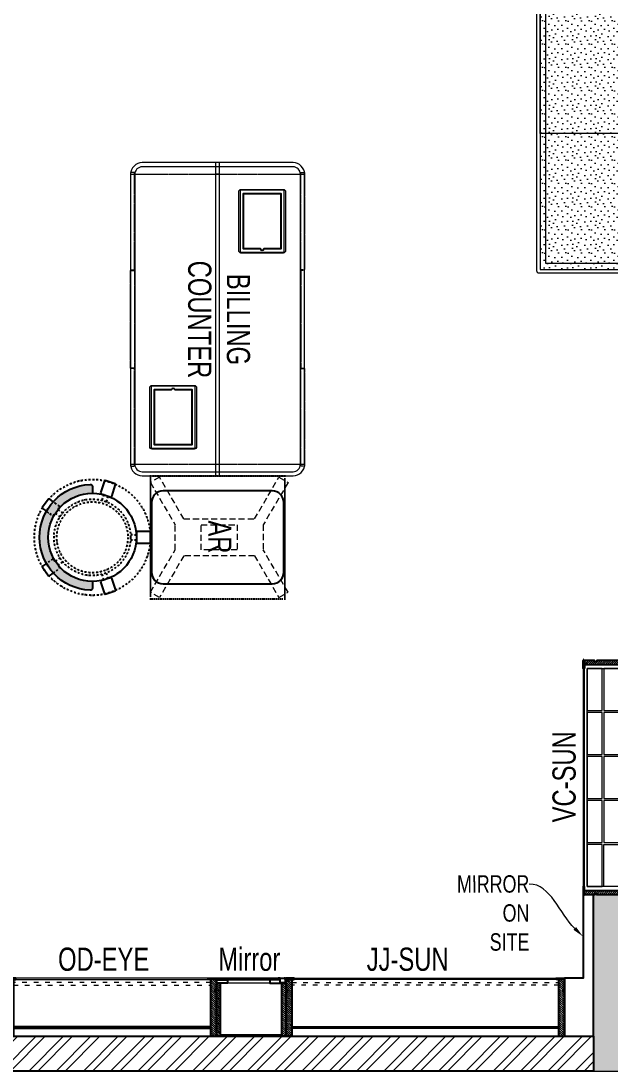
# Model space of a CAD drawing. Header units: feet. Extents: x 2256883 to 2267705, y -6058294 to -6051474.
# Drawn here: x 2261836 to 2264375, y -6058294 to -6053769 of the extents above; entities that cross this region are included whole.
import ezdxf
from ezdxf import colors
from ezdxf.entities.mleader import LeaderData, LeaderLine
from ezdxf.math import Vec2, Vec3

# ---------------------------------------------------------------- set-up
doc = ezdxf.new("R2010")
doc.units = ezdxf.units.FT
doc.header["$LTSCALE"] = 33
doc.header["$MEASUREMENT"] = 0
for name, pattern in [('ACAD_ISO03W100', [30, 12, -18]), ('DASHDOT2', [0.5, 0.25, -0.125, 0, -0.125]), ('DOT', [0.25, 0, -0.25]), ('HIDDEN2', [4.7624999999999975, 3.174999999999998, -1.587499999999999]), ('HIDDENX2', [0.75, 0.5, -0.25])]:
    doc.linetypes.add(name, pattern=pattern)
doc.layers.add('A-WALL', color=1, linetype='Continuous')
for name, color, linetype, lineweight in [('Column', 243, 'Continuous', 9), ('HATCH', 9, 'Continuous', 9), ('LENS-HATCH', 251, 'Continuous', 5), ('LENS-PARTITION', 21, 'Continuous', 25), ('LENS-TEXT', 31, 'Continuous', 5), ('LENS_DIMENSION', 193, 'Continuous', 0), ('LK-FF&E FLOOR', 1, 'Continuous', 9), ('LK-FF&E WALL', 1, 'Continuous', 9), ('LN-ELEVATION-1', 81, 'Continuous', 25), ('LN-ELEVATION-2', 103, 'Continuous', 20), ('LN-ELEVATION-3', 125, 'Continuous', 18), ('LN-ELEVATION-4', 145, 'Continuous', 13), ('LN-ELEVATION-5', 167, 'Continuous', 5), ('LN-HATCH', 251, 'Continuous', 0), ('PLANO-TXT', 252, 'Continuous', 5)]:
    doc.layers.add(name, color=color, linetype=linetype, lineweight=lineweight)
doc.styles.add('LK TXT', font='GILC____.TTF', dxfattribs={"height": 100})
doc.styles.get("Standard").update_dxf_attribs({"font": 'GILC____.TTF'})
pattern_1 = [(45, (4208834.246730669, 1706614.740126447), (-4.490128060534575, 4.490128060534575), [])]
pattern_2 = [(45, (4209134.246730668, 1706614.740126447), (-4.490128060534575, 4.490128060534575), [])]
pattern_3 = [(45, (7858558.917008298, 3503823.203216763), (-4.490128060534575, 4.490128060534575), [])]

# ---------------------------------------------------------------- blocks, each defined once
blk = doc.blocks.new('A$C555b74dd')
at = {"layer": 'Column'}
h = blk.add_hatch(color=8, dxfattribs=at)
h.dxf.hatch_style = 1
h.paths.add_polyline_path([(-863.6707726772873, 6819.547592388466), (0, 6819.547592388466), (0, 6202.232922734693), (-663.0302351629362, 6202.232922734693), (-663.0302351629362, 6468.907054873183), (-863.6707726772873, 6468.907054873183)])
h.paths.add_polyline_path([(-5110.138857787475, 6819.547592388466), (-3748.830907057971, 6819.547592388466), (-3748.830907057971, 6199.693169096485), (-4320.275475927629, 6199.693169096485), (-4320.275475927629, 6382.555431136861), (-5110.138857787475, 6382.555431136861)])
h.paths.add_polyline_path([(-10260.75923852995, 6819.547592388466), (-9981.3863381939, 6819.547592388466), (-9981.3863381939, 6547.639417698608), (-10260.75923852995, 6547.639417698608)])
h.paths.add_polyline_path([(-9552.167973131873, 3604.064949611202), (-10260.75923852995, 3604.064949611202), (-10260.75923852995, 4056.141097424552), (-9981.3863381939, 4056.141097424552), (-9981.3863381939, 3934.232922734693), (-9552.167973131873, 3934.232922734693)])
h.paths.add_polyline_path([(-9552.167973131873, 353.1802911534906), (-10212.50391938071, 353.1802911534906), (-10212.50391938071, 9.313226e-10), (-9552.167973131873, 9.313226e-10)])
h.paths.add_polyline_path([(-6936.221724529751, 810.3359462488443), (-7240.992161259986, 810.3359462488443), (-7240.992161259986, 0), (-6936.221724529751, 0)])
h.paths.add_polyline_path([(-3400.884658457711, 0), (-3096.114221727475, 0), (-3096.114221727475, 759.5408734604716), (-3400.884658457711, 759.5408734604716)])
h.paths.add_polyline_path([(-365.8790593510494, 759.5408734604716), (0, 759.5408734604716), (0, 0), (-365.8790593510494, 0)])
at = {"layer": 'LN-HATCH'}
h = blk.add_hatch(dxfattribs=at)
h.set_pattern_fill('ANSI32', color=256, scale=222)
h.set_pattern_definition([(45, (-2872276.043171114, 5463405.476987133), (-58.86663953378008, 58.86663953378008), []), (45, (-2872236.798744824, 5463405.476987133), (-58.86663953378008, 58.86663953378008), [])])
h.paths.add_polyline_path([(-9552.167973131873, 150), (-7240.992161259986, 150), (-7240.992161259986, 9.313226e-10), (-9552.167973131873, 9.313226e-10)])
h.paths.add_polyline_path([(-6936.221724529751, 150), (-3400.884658457711, 150), (-3400.884658457711, 0), (-6936.221724529751, 0)])
h.paths.add_polyline_path([(-3096.114221727475, 150), (-365.8790593510494, 150), (-365.8790593510494, 0), (-3096.114221727475, 0)])
h.paths.add_polyline_path([(-150, 759.5408734604716), (0, 759.5408734604716), (0, 6202.232922734693), (-150, 6202.232922734693)])
h.paths.add_polyline_path([(-863.6707726772873, 6667.007838750258), (-3748.830907057971, 6667.007838750258), (-3748.830907057971, 6819.547592388466), (-863.6707726772873, 6819.547592388466)])
h.paths.add_polyline_path([(-5110.138857787475, 6669.547592388465), (-9981.3863381939, 6669.547592388465), (-9981.3863381939, 6819.547592388466), (-5110.138857787475, 6819.547592388466)])
at = {"layer": 'A-WALL'}
blk.add_lwpolyline([(-6936.221724529751, 150), (-3400.884658457711, 150), (-3400.884658457711, 0), (-6936.221724529751, 0)], close=True, dxfattribs=at)
at = {"layer": 'Column'}
blk.add_lwpolyline([(-3400.884658457711, 0), (-3096.114221727475, 0), (-3096.114221727475, 759.5408734604716), (-3400.884658457711, 759.5408734604716)], close=True, dxfattribs=at)
blk = doc.blocks.new('MIRROR')
at = {"layer": 'LN-HATCH', "ltscale": 0.5}
h = blk.add_hatch(dxfattribs=at)
h.set_pattern_fill('ANSI31', color=256, scale=2)
h.set_pattern_definition([(45, (4060433.741624544, 1708720.786904081), (-4.490128060534575, 4.490128060534575), [])])
h.paths.add_polyline_path([(212.944788963403, 101.3407590774622), (230.944788963403, 101.3407590774622), (230.944788963403, -127.6592409225377), (212.944788963403, -127.6592409225377)])
h.paths.add_polyline_path([(230.944788963403, 95.34075907746227), (494.9447889634027, 95.34075907746227), (494.9447889634027, 101.3407590774622), (230.944788963403, 101.3407590774622)])
h.paths.add_polyline_path([(512.9447889634027, 101.3407590774622), (494.9447889634027, 101.3407590774622), (494.9447889634027, -127.6592409225377), (512.9447889634027, -127.6592409225377)])
at = {"layer": 'Defpoints'}
blk.add_lwpolyline([(512.9447889634027, 101.3407590774622), (212.944788963403, 101.3407590774622), (212.944788963403, -148.6592409225377), (512.9447889634027, -148.6592409225377)], close=True, dxfattribs=at)
at = {"layer": 'LN-ELEVATION-1'}
for points in [[(212.944788963403, 101.3407590774622), (230.944788963403, 101.3407590774622), (230.944788963403, -127.6592409225377), (212.944788963403, -127.6592409225377)], [(230.944788963403, 95.34075907746227), (494.9447889634027, 95.34075907746227), (494.9447889634027, 101.3407590774622), (230.944788963403, 101.3407590774622)], [(512.9447889634027, 101.3407590774622), (494.9447889634027, 101.3407590774622), (494.9447889634027, -127.6592409225377), (512.9447889634027, -127.6592409225377)], [(259.944788963403, -141.6592409225377), (259.944788963403, -127.6592409225377), (214.944788963403, -127.6592409225377), (214.944788963403, -148.6592409225377), (223.944788963403, -148.6592409225377), (223.944788963403, -147.1592409225377), (216.444788963403, -147.1592409225377), (216.444788963403, -141.6592409225377)], [(442.944788963403, -141.6592409225377), (442.944788963403, -127.6592409225377), (487.9447889634028, -127.6592409225377), (487.9447889634028, -148.6592409225377), (478.9447889634026, -148.6592409225377), (478.9447889634026, -147.1592409225377), (486.4447889634027, -147.1592409225377), (486.4447889634027, -141.6592409225377)], [(504.944788963403, -148.6592409225377), (504.944788963403, -147.1592409225377), (509.444788963403, -147.1592409225377), (509.444788963403, -129.1592409225377), (487.9447889634028, -129.1592409225377), (487.9447889634028, -127.6592409225377), (510.9447889634028, -127.6592409225377), (510.9447889634028, -148.6592409225377)]]:
    blk.add_lwpolyline(points, close=True, dxfattribs=at)
at = {"layer": 'LN-ELEVATION-2'}
blk.add_lwpolyline([(259.944788963403, -141.6592409225377), (442.944788963403, -141.6592409225377), (442.944788963403, -127.6592409225377), (259.944788963403, -127.6592409225377)], close=True, dxfattribs=at)
at = {"layer": 'LN-ELEVATION-2', "color": 4, "lineweight": 0}
blk.add_lwpolyline([(216.444788963403, -141.6592409225377), (486.4447889634027, -141.6592409225377), (486.4447889634027, -147.1592409225377), (216.444788963403, -147.1592409225377)], close=True, dxfattribs=at)
at = {"layer": 'LN-ELEVATION-4', "ltscale": 0.5}
blk.add_line((478.9447889634026, -148.6592409225377), (223.944788963403, -148.6592409225377), dxfattribs=at)
blk = doc.blocks.new('JJ SH 900')
at = {"layer": 'LN-HATCH', "ltscale": 0.5}
h = blk.add_hatch(dxfattribs=at)
h.set_pattern_fill('ANSI31', color=256, scale=50)
h.set_pattern_definition([(45, (0, 0), (-4.419417382415921, 4.419417382415921), [])])
h.paths.add_polyline_path([(-911.7948143622632, 1.45519e-11), (-911.7948143622632, -189.9999999999854), (-905.7948143622637, -189.9999999999854), (-905.7948143622637, -199.9999999999854), (-911.7948143622632, -199.9999999999854), (-911.7948143622632, -243.9999999999855), (-886.7948143622632, -243.9999999999855), (-886.7948143622632, 1.45519e-11)])
h = blk.add_hatch(dxfattribs=at)
h.set_pattern_fill('ANSI31', color=256, scale=2)
h.set_pattern_definition(pattern_1)
h.paths.add_polyline_path([(-11.79481436226342, 1.45519e-11), (-11.79481436226342, -189.9999999999854), (-17.79481436226342, -189.9999999999854), (-17.79481436226342, -199.9999999999854), (-11.79481436226342, -199.9999999999854), (-11.79481436226342, -243.9999999999855), (-36.79481436226343, -243.9999999999855), (-36.79481436226343, 1.45519e-11)])
h = blk.add_hatch(dxfattribs=at)
h.set_pattern_fill('ANSI31', color=256, scale=2)
h.set_pattern_definition(pattern_2)
h.paths.add_polyline_path([(-36.79481436224887, -40), (-886.7948143622632, -39.99999999998546), (-886.7948143622632, -33.99999999998545), (-36.79481436224887, -34)])
h = blk.add_hatch(dxfattribs=at)
h.set_pattern_fill('ANSI31', color=256, scale=2)
h.set_pattern_definition(pattern_2)
h.paths.add_polyline_path([(-876.7948143622632, -243.9999999999855), (-876.7948143622632, -249.9999999999854), (-911.7948143622632, -249.9999999999854), (-911.7948143622632, -243.9999999999855)])
h = blk.add_hatch(dxfattribs=at)
h.set_pattern_fill('ANSI31', color=256, scale=2)
h.set_pattern_definition(pattern_1)
h.paths.add_polyline_path([(-46.79481436226342, -243.9999999999855), (-46.79481436226342, -249.9999999999854), (-11.79481436226342, -249.9999999999854), (-11.79481436226342, -243.9999999999855)])
at = {"layer": 'LN-ELEVATION-1', "ltscale": 0.5}
for points in [[(-911.7948143622632, 1.45519e-11), (-911.7948143622632, -189.9999999999854), (-905.7948143622637, -189.9999999999854), (-905.7948143622637, -199.9999999999854), (-911.7948143622632, -199.9999999999854), (-911.7948143622632, -243.9999999999855), (-886.7948143622632, -243.9999999999855), (-886.7948143622632, 1.45519e-11)], [(-11.79481436226342, 1.45519e-11), (-11.79481436226342, -189.9999999999854), (-17.79481436226342, -189.9999999999854), (-17.79481436226342, -199.9999999999854), (-11.79481436226342, -199.9999999999854), (-11.79481436226342, -243.9999999999855), (-36.79481436226343, -243.9999999999855), (-36.79481436226343, 1.45519e-11)], [(-36.79481436226343, -39.99999999998546), (-886.7948143622632, -39.99999999998546), (-886.7948143622632, -33.99999999998545), (-36.79481436226343, -33.99999999998545)], [(-876.7948143622632, -243.9999999999855), (-876.7948143622632, -249.9999999999854), (-911.7948143622632, -249.9999999999854), (-911.7948143622632, -243.9999999999855)], [(-46.79481436226342, -243.9999999999855), (-46.79481436226342, -249.9999999999854), (-11.79481436226342, -249.9999999999854), (-11.79481436226342, -243.9999999999855)]]:
    blk.add_lwpolyline(points, close=True, dxfattribs=at)
at = {"layer": 'LN-ELEVATION-3', "ltscale": 0.5}
for p, q in [((-886.7948143622632, 1.45519e-11), (-36.79481436226343, 1.45519e-11)), ((-876.7948143622632, -243.9999999999855), (-46.79481436226342, -243.9999999999855)), ((-46.79481436226342, -249.9999999999854), (-876.7948143622632, -249.9999999999854))]:
    blk.add_line(p, q, dxfattribs=at)
at = {"layer": 'LN-ELEVATION-4', "linetype": 'ACAD_ISO03W100', "ltscale": 0.05}
blk.add_lwpolyline([(-886.7948143622632, -219.9999999999854), (-36.79481436226343, -219.9999999999854), (-36.79481436226343, -231.9999999999855), (-886.7948143622632, -231.9999999999855)], close=True, dxfattribs=at)
blk = doc.blocks.new('VC HD 1010')
at = {"layer": 'LN-HATCH', "ltscale": 0.5}
h = blk.add_hatch(dxfattribs=at)
h.set_pattern_fill('ANSI31', color=256, scale=2)
h.set_pattern_definition([(45, (3761554.586240421, 1795022.935917533), (-4.490128060534575, 4.490128060534575), [])])
h.paths.add_polyline_path([(-505.166666666977, 24), (-505.166666666977, -166), (-499.1666666669771, -166), (-499.1666666669771, -176), (-505.166666666977, -176), (-505.166666666977, -220), (-487.1666666669772, -220), (-487.1666666669772, 24)])
h = blk.add_hatch(dxfattribs=at)
h.set_pattern_fill('ANSI31', color=256, scale=2)
h.set_pattern_definition(pattern_3)
h.paths.add_polyline_path([(504.8333333330228, 24), (504.8333333330228, -166), (498.8333333330228, -166), (498.8333333330228, -176), (504.8333333330228, -176), (504.8333333330228, -220), (486.8333333330228, -220), (486.8333333330228, 24)])
h = blk.add_hatch(dxfattribs=at)
h.set_pattern_fill('ANSI31', color=256, scale=2)
h.set_pattern_definition([(45, (7858741.917008297, 3503823.203216763), (-4.490128060534575, 4.490128060534575), [])])
h.paths.add_polyline_path([(-470.1666666669772, -220), (-470.1666666669772, -226), (-505.166666666977, -226), (-505.166666666977, -220)])
h = blk.add_hatch(dxfattribs=at)
h.set_pattern_fill('ANSI31', color=256, scale=2)
h.set_pattern_definition(pattern_3)
h.paths.add_polyline_path([(476.8333333330228, -220), (476.8333333330228, -226), (511.8333333330228, -226), (511.8333333330228, -220)])
at = {"layer": 'LN-ELEVATION-1', "ltscale": 0.5}
for points in [[(-505.166666666977, 24), (-505.166666666977, -166), (-499.1666666669771, -166), (-499.1666666669771, -176), (-505.166666666977, -176), (-505.166666666977, -220), (-487.1666666669772, -220), (-487.1666666669772, 24)], [(486.8333333330228, 12), (-487.1666666669772, 12), (-487.1666666669772, 18), (486.8333333330228, 18)], [(504.8333333330228, 24), (504.8333333330228, -166), (498.8333333330228, -166), (498.8333333330228, -176), (504.8333333330228, -176), (504.8333333330228, -220), (486.8333333330228, -220), (486.8333333330228, 24)], [(-470.1666666669772, -220), (-470.1666666669772, -226), (-505.166666666977, -226), (-505.166666666977, -220)], [(469.8333333330228, -220), (469.8333333330228, -226), (504.8333333330228, -226), (504.8333333330228, -220)]]:
    blk.add_lwpolyline(points, close=True, dxfattribs=at)
at = {"layer": 'LN-ELEVATION-2', "ltscale": 0.5}
blk.add_lwpolyline([(470.1666666674428, 0), (-470.1666666674428, 0), (-470.1666666674428, -208), (470.1666666674428, -208)], close=True, dxfattribs=at)
at = {"layer": 'LN-ELEVATION-3', "ltscale": 0.5}
for p, q in [((-487.1666666669772, 24), (486.8333333330228, 24)), ((-470.1666666669772, -220), (469.8333333330228, -220)), ((469.8333333330228, -226), (-470.1666666669772, -226))]:
    blk.add_line(p, q, dxfattribs=at)
for points in [[(-470.1666666674428, 0), (-288.5000000004657, 0), (-288.5000000004657, -64), (-470.1666666674428, -64)], [(-280.5000000004657, 0), (-98.83333333348855, 0), (-98.83333333348855, -64), (-280.5000000004657, -64)], [(-90.83333333348855, 0), (90.83333333348855, 0), (90.83333333348855, -64), (-90.83333333348855, -64)], [(98.83333333348855, 0), (280.5000000004657, 0), (280.5000000004657, -64), (98.83333333348855, -64)], [(288.5000000004657, 0), (470.1666666674428, 0), (470.1666666674428, -64), (288.5000000004657, -64)], [(-470.1666666674428, -136), (-288.5000000004657, -136), (-288.5000000004657, -72), (-470.1666666674428, -72)], [(-280.5000000004657, -72), (-98.83333333348855, -72), (-98.83333333348855, -136), (-280.5000000004657, -136)], [(-90.83333333348855, -72), (90.83333333348855, -72), (90.83333333348855, -136), (-90.83333333348855, -136)], [(98.83333333348855, -72), (280.5000000004657, -72), (280.5000000004657, -136), (98.83333333348855, -136)], [(288.5000000004657, -72), (470.1666666674428, -72), (470.1666666674428, -136), (288.5000000004657, -136)], [(-470.1666666674428, -144), (-288.5000000004657, -144), (-288.5000000004657, -208), (-470.1666666674428, -208)], [(-280.5000000004657, -144), (-98.83333333348855, -144), (-98.83333333348855, -208), (-280.5000000004657, -208)], [(-90.83333333348855, -144), (90.83333333348855, -144), (90.83333333348855, -208), (-90.83333333348855, -208)], [(98.83333333348855, -144), (280.5000000004657, -144), (280.5000000004657, -208), (98.83333333348855, -208)], [(288.5000000004657, -144), (470.1666666674428, -144), (470.1666666674428, -208), (288.5000000004657, -208)]]:
    blk.add_lwpolyline(points, close=True, dxfattribs=at)
blk = doc.blocks.new('2 seater bench')
at = {"layer": 'LENS-HATCH', "lineweight": 0}
h = blk.add_hatch(dxfattribs=at)
h.set_pattern_fill('STIP1', color=177, scale=100, angle=269.9999999999999, pattern_type=2)
h.set_pattern_definition([(270, (6617251.078707985, -170421.6063060569), (100, -1.516e-13), [0, -100]), (270, (6617235.078707984, -170433.6063060569), (100, -1.516e-13), [0, -100]), (270, (6617211.078707985, -170428.6063060569), (100, -1.516e-13), [0, -100]), (270, (6617188.078707985, -170463.6063060569), (100, -1.516e-13), [0, -100]), (270, (6617224.078707985, -170460.6063060569), (100, -1.516e-13), [0, -100]), (270, (6617248.078707985, -170487.6063060569), (100, -1.516e-13), [0, -100]), (270, (6617255.078707985, -170452.6063060569), (100, -1.516e-13), [0, -100]), (270, (6617214.078707985, -170494.6063060569), (100, -1.516e-13), [0, -100]), (270, (6617182.078707985, -170489.6063060569), (100, -1.516e-13), [0, -100]), (270, (6617167.078707985, -170415.6063060568), (100, -1.516e-13), [0, -100]), (270, (6617187.078707985, -170433.6063060569), (100, -1.516e-13), [0, -100]), (270, (6617168.078707984, -170447.6063060569), (100, -1.516e-13), [0, -100]), (270, (6617232.078707985, -170508.6063060569), (100, -1.516e-13), [0, -100]), (270, (6617207.078707984, -170476.6063060568), (100, -1.516e-13), [0, -100]), (270, (6617240.078707984, -170468.6063060569), (100, -1.516e-13), [0, -100]), (270, (6617231.078707984, -170485.6063060569), (100, -1.516e-13), [0, -100]), (270, (6617204.078707985, -170449.6063060568), (100, -1.516e-13), [0, -100]), (270, (6617258.078707984, -170477.6063060569), (100, -1.516e-13), [0, -100]), (270, (6617199.078707984, -170508.6063060569), (100, -1.516e-13), [0, -100]), (270, (6617169.078707985, -170505.6063060569), (100, -1.516e-13), [0, -100])])
h.paths.add_polyline_path([(585, 210), (0, 210), (0, -210), (585, -210)])
h.paths.add_polyline_path([(0, 245), (0, -210)])
h.paths.add_polyline_path([(-585, 210), (0, 210), (0, -210), (-585, -210)])
at = {"layer": 'LN-ELEVATION-2', "ltscale": 0.5}
for points in [[(-585, 210), (0, 210), (0, -210), (-585, -210)], [(585.0000000009313, 210), (0, 210), (0, -210), (585.0000000009313, -210)]]:
    blk.add_lwpolyline(points, close=True, dxfattribs=at)
at = {"layer": 'LN-ELEVATION-5', "ltscale": 0.5}
blk.add_lwpolyline([(590, 225), (-590, 225, 0.4142135623730951), (-600, 215), (-600, -215, 0.4142135623730951), (-590, -225), (590, -225, 0.4142135623730951), (600, -215), (600, 215, 0.4142135623730951)], format="xyb", close=True, dxfattribs=at)
blk.add_lwpolyline([(585, 210), (-585, 210), (-585, -210), (585, -210)], close=True, dxfattribs=at)
at = {"layer": 'LN-ELEVATION-5', "linetype": 'HIDDEN2', "ltscale": 11}
blk.add_lwpolyline([(-560, 185), (560.0000000009313, 185), (560.0000000009313, -185), (-560, -185)], close=True, dxfattribs=at)
blk = doc.blocks.new('AR')
at = {"layer": 'LN-ELEVATION-2', "linetype": 'DOT', "lineweight": 25}
blk.add_lwpolyline([(0, 13.41378593863919), (530, 13.41378593863919), (530, 593.4137859386392), (0, 593.4137859386392)], close=True, dxfattribs=at)
at = {"layer": 'LN-ELEVATION-2', "lineweight": 25}
blk.add_lwpolyline([(465, 68.22063546301797), (465, 538.2206354630179, 0.4142135623730951), (415, 588.2206354630177), (115, 588.2206354630177, 0.4142135623730951), (65, 538.2206354630179), (65, 68.22063546301797, 0.4142135623730951), (115, 18.22063546301797), (415, 18.22063546301797, 0.4142135623730951)], format="xyb", close=True, dxfattribs=at)
at = {"layer": 'LN-ELEVATION-4', "linetype": 'HIDDEN2', "ltscale": 0.25}
for points in [[(185.8456009030342, 448.8780772723258), (5.888936847448348, 554.0078910568263), (28.48512306064368, 593.350836840691), (211.0874861851335, 486.6754184374586)], [(344.154399111867, 448.8780772762837), (524.1110631600021, 554.0078910947777), (501.5148769393563, 593.3508368753828), (318.9125138223171, 486.6754184374586)], [(211.0874861851335, 486.6754184376913), (318.9125138223171, 486.6754184376913)], [(185.8456009030342, 144.472759603057), (185.8456009030342, 448.8780772723258)], [(344.154399111867, 448.8780772762837), (344.154399111867, 144.4727595990989)], [(185.8456009030342, 144.472759603057), (5.888936847448348, 39.34294581855647), (28.48512306064368, 3.46917659e-08), (211.0874861851335, 106.6754184379242)], [(344.154399111867, 144.4727595990989), (524.1110631600021, 39.34294578060508), (501.5148769393563, 0), (318.9125138223171, 106.6754184379242)], [(318.9125138223171, 106.6754184376914), (211.0874861851335, 106.6754184376914)]]:
    blk.add_lwpolyline(points, dxfattribs=at)
blk.add_lwpolyline([(210.8456009030342, 373.9866790841333), (319.154399111867, 373.9866790841333), (319.154399111867, 219.3641577917151), (210.8456009030342, 219.3641577917151)], close=True, dxfattribs=at)
blk = doc.blocks.new('DR STOOL')
at = {"layer": 'HATCH'}
h = blk.add_hatch(dxfattribs=at)
h.set_pattern_fill('ANSI36', color=250, angle=-90.00000000000001)
h.set_pattern_definition([(315, (-227.8099174643867, 917.3997257252777), (6.173926083235043, -1.683798022700468), [7.9375, -1.587499999999999, 0, -1.587499999999999])])
edge = h.paths.add_edge_path()
edge.add_line((-190.0000000041909, 4.511094e-10), (-218.6899174675346, 4.511094e-10))
edge.add_arc((-218.6899174670689, 9.120000000388245), 9.119999999940092, 177.6119845363388, 269.9999999996136, ccw=False)
edge.add_arc((-1.8626451e-09, 3.565219e-10), 228.000000002257, 2.3880154632688004, 177.6119845367313, ccw=False)
edge.add_arc((218.6899174633436, 9.120000000497384), 9.120000000051716, -90.00000000034493, 2.3880154629299, ccw=False)
edge.add_line((218.6899174633436, 4.511094e-10), (190, 4.511094e-10))
edge.add_arc((-1.8626451e-09, 4.511094e-10), 190.000000001979, -1.27e-14, 180)
at = {"layer": 'LN-ELEVATION-1', "color": 1, "ltscale": 100}
for p, q in [((-165.2704676063731, 189.0243927398114), (-165.9069543029182, 185.0820035930228)), ((-165.9069543029182, 185.0820035930228), (-153.8003208162263, 168.3135803133482)), ((-128.6221585394814, 215.4841044476634), (-165.2704676063731, 189.0243927398114)), ((-124.7228340068832, 214.8545704018979), (-128.6221585394814, 215.4841044476634)), ((-112.6981821293011, 198.1996966340157), (-124.7228340068832, 214.8545704018979)), ((124.7553772013634, 214.9803744515593), (112.5488144652918, 198.2845540212292)), ((128.7014972954057, 215.5933048763618), (124.7553772013634, 214.9803744515593)), ((128.7014972954057, 215.5933048763618), (124.7553772013634, 214.9803744515593)), ((165.1911288509145, 188.915192311113), (128.7014972954057, 215.5933048763618)), ((165.1911288509145, 188.915192311113), (128.7014972954057, 215.5933048763618)), ((153.6734594982117, 168.4294150282658), (165.7973639420234, 185.0121775862135)), ((165.7973639420234, 185.0121775862135), (165.1911288509145, 188.915192311113)), ((165.7973639420234, 185.0121775862135), (165.1911288509145, 188.915192311113)), ((-191.2928382232785, -35.45407700946089), (-242.9550312487409, -52.24013893969095)), ((-187.9259491492994, -37.1695928365807), (-191.2928382232785, -35.45407700946089)), ((-184.1424400564283, -48.81403796559607), (-187.9259491492994, -37.1695928365807)), ((188.0651108901948, -36.96233201187715), (184.0504167033359, -49.19388854173303)), ((191.3981811110861, -35.27656588272658), (188.0651108901948, -36.96233201187715)), ((243.0100176925771, -52.21682526778022), (191.3981811110861, -35.27656588272658)), ((-242.9550312487409, -52.24013893969095), (-244.7482102331705, -55.75945052818861)), ((-244.7482102331705, -55.75945052818861), (-230.7800458371639, -98.74904560100549)), ((-227.2218665438704, -100.5620286722478), (-175.5596735184081, -83.7759667420105)), ((-173.8639617776498, -80.4479453730819), (-177.8421125086024, -68.2044548037811)), ((-175.5596735184081, -83.7759667420105), (-173.8639617776498, -80.4479453730819)), ((177.6922140880488, -68.56540505095472), (173.8739495249465, -80.1985000452405)), ((173.8739495249465, -80.1985000452405), (175.5794035866856, -83.5704969359358)), ((175.5794035866856, -83.5704969359358), (227.1912401677109, -100.5107563209894)), ((230.715890809428, -98.7280946081737), (244.8123673382215, -55.78040257930116)), ((244.8123673382215, -55.78040257930116), (243.0100176925771, -52.21682526778022)), ((-230.7800458371639, -98.74904560100549), (-227.2218665438704, -100.5620286722478)), ((227.1912401677109, -100.5107563209894), (230.715890809428, -98.7280946081737)), ((-22.72193054761737, -190.2142363802995), (-25.39390889601782, -192.886214728569)), ((-25.39390889601782, -192.886214728569), (-25.39390889601782, -247.2070584567482)), ((-10.47823652112856, -190.2142363802995), (-22.72193054761737, -190.2142363802995)), ((22.78362171910703, -190.2142363802995), (9.910054048988968, -190.2142363802995)), ((25.42475448176265, -192.8553691428751), (22.78362171910703, -190.2142363802995)), ((25.42475448176265, -247.1762128710543), (25.42475448176265, -192.8553691428751)), ((-25.39390889601782, -247.2070584567482), (-22.60096735274419, -250)), ((-22.60096735274419, -250), (22.60096735274419, -250)), ((22.60096735274419, -250), (25.42475448176265, -247.1762128710543))]:
    blk.add_line(p, q, dxfattribs=at)
at = {"layer": 'LN-ELEVATION-1', "linetype": 'DASHDOT2'}
for p, q in [((-92.92521573789418, 170.8129362839827), (-112.6981821293011, 198.1996966340157)), ((112.5488144652918, 198.2845540212292), (92.69529851106927, 171.1294289919315)), ((-153.8003208162263, 168.3135803133482), (-134.1093360339291, 141.0403694751003)), ((-134.1093360339291, 141.0403694751003), (-130.4219571123831, 140.4450534014686)), ((-130.4219571123831, 140.4450534014686), (-119.9844727469608, 147.9808124662595)), ((-119.9844727469608, 147.9808124662595), (-105.3687285655178, 126.9741353208374)), ((-103.4542870586738, 159.9154408004979), (-93.52748446213081, 167.0824927485227)), ((-88.15393704269081, 139.4771787207864), (-103.4542870586738, 159.9154408004979)), ((-93.52748446213081, 167.0824927485227), (-92.92521573789418, 170.8129362839827)), ((103.6608748426661, 159.8406005539291), (88.19885099539533, 139.4487815762331)), ((92.69529851106927, 171.1294289919315), (93.26858203159645, 167.4385604566923)), ((93.26858203159645, 167.4385604566923), (103.6608748426661, 159.8406005539291)), ((105.4096150295809, 126.94019481352), (120.1194891873747, 147.8074627162714)), ((120.1194891873747, 147.8074627162714), (130.0033113472163, 140.5812532722048)), ((130.0033113472163, 140.5812532722048), (133.7372852512635, 141.1612321265929)), ((133.7372852512635, 141.1612321265929), (153.6734594982117, 168.4294150282658)), ((-159.954806596972, -40.49024384317454), (-184.1424400564283, -48.81403796559607)), ((184.0504167033359, -49.19388854173303), (159.8786162491887, -40.79004861696012)), ((-177.8421125086024, -68.2044548037811), (-153.4148110738024, -60.73628028803068)), ((153.3006618716754, -61.02382378749462), (177.6922140880488, -68.56540505095472)), ((-10.92024635523557, -164.6382343793375), (-10.47823652112856, -190.2142363802995)), ((9.910054048988968, -190.2142363802995), (10.35584833659231, -164.674698740353))]:
    blk.add_line(p, q, dxfattribs=at)
at = {"layer": 'LN-ELEVATION-1', "color": 1, "ltscale": 100}
blk.add_lwpolyline([(-190.0000000023283, 0), (-218.6899174656719, 0, -0.4264743413925903), (-227.8019973598421, 9.5, -0.959166304662544), (227.8019973593764, 9.5, -0.4264743413925903), (218.6899174647406, 0), (190.0000000013969, 0)], format="xyb", dxfattribs=at)
at = {"layer": 'LN-ELEVATION-1', "linetype": 'DASHDOT2'}
for radius in [250, 165, 153]:
    blk.add_circle((0, 0), radius, dxfattribs=at)
at = {"layer": 'LN-ELEVATION-1', "color": 1, "ltscale": 100}
blk.add_circle((0, 0), 190, dxfattribs=at)
blk = doc.blocks.new('JJ SH 1200')
at = {"layer": 'LN-HATCH', "ltscale": 0.5}
h = blk.add_hatch(dxfattribs=at)
h.set_pattern_fill('ANSI31', color=256, scale=2)
h.set_pattern_definition([(45, (4097187.330767878, 1708800.267299229), (-4.490128060534575, 4.490128060534575), [])])
h.paths.add_polyline_path([(792.0591651862488, 220), (792.0591651862488, 30), (786.0591651862486, 30), (786.0591651862486, 20), (792.0591651862488, 20), (792.0591651862488, -24), (767.0591651862488, -24), (767.0591651862488, 220)])
h.paths.add_polyline_path([(-382.9408348137513, 180), (767.0591651862488, 180), (767.0591651862488, 186), (-382.9408348137513, 186)])
h.paths.add_polyline_path([(757.0591651862486, -24), (757.0591651862486, -30), (792.0591651862488, -30), (792.0591651862488, -24)])
h.paths.add_polyline_path([(-407.9408348137512, 220), (-407.9408348137512, 30), (-401.9408348137512, 30), (-401.9408348137512, 20), (-407.9408348137512, 20), (-407.9408348137512, -24), (-382.9408348137513, -24), (-382.9408348137513, 220)])
h.paths.add_polyline_path([(-372.9408348137513, -24), (-372.9408348137513, -30), (-407.9408348137512, -30), (-407.9408348137512, -24)])
at = {"layer": 'LN-ELEVATION-1', "ltscale": 0.5}
for points in [[(-407.9408348137512, 220), (-407.9408348137512, 30), (-401.9408348137512, 30), (-401.9408348137512, 20), (-407.9408348137512, 20), (-407.9408348137512, -24), (-382.9408348137513, -24), (-382.9408348137513, 220)], [(-382.9408348137513, 180), (767.0591651862488, 180), (767.0591651862488, 186), (-382.9408348137513, 186)], [(792.0591651862488, 220), (792.0591651862488, 30), (786.0591651862486, 30), (786.0591651862486, 20), (792.0591651862488, 20), (792.0591651862488, -24), (767.0591651862488, -24), (767.0591651862488, 220)], [(-372.9408348137513, -24), (-372.9408348137513, -30), (-407.9408348137512, -30), (-407.9408348137512, -24)], [(757.0591651862486, -24), (757.0591651862486, -30), (792.0591651862488, -30), (792.0591651862488, -24)]]:
    blk.add_lwpolyline(points, close=True, dxfattribs=at)
at = {"layer": 'LN-ELEVATION-3', "ltscale": 0.5}
for p, q in [((767.0591651862488, 220), (-382.9408348137513, 220)), ((757.0591651862486, -24), (-372.9408348137513, -24)), ((-372.9408348137513, -30), (757.0591651862486, -30))]:
    blk.add_line(p, q, dxfattribs=at)
at = {"layer": 'LN-ELEVATION-4', "linetype": 'ACAD_ISO03W100', "ltscale": 0.05}
blk.add_lwpolyline([(767.0591651862488, 0), (-382.9408348137513, 0), (-382.9408348137513, -12), (767.0591651862488, -12)], close=True, dxfattribs=at)
blk = doc.blocks.new('I-PAD Frame')
at = {"color": 3, "linetype": 'Continuous'}
blk.add_lwpolyline([(357868.7410323084, -232321.1361381283), (358122.7410323085, -232321.1361381283, 0.4142135623713902), (358132.7410323086, -232311.1361381283), (358132.7410323086, -232129.1361381283, 0.4142135623713902), (358122.7410323085, -232119.1361381283), (357868.7410323084, -232119.1361381283, 0.4142135623713902), (357858.7410323085, -232129.1361381283), (357858.7410323085, -232311.1361381283, 0.4142135623713902)], format="xyb", close=True, dxfattribs=at)
at = {"color": 3, "linetype": 'Continuous', "lineweight": 25}
blk.add_lwpolyline([(358113.2410323085, -232229.6755301424), (358113.2410323085, -232302.1361381283), (357878.2410323086, -232302.1361381283), (357878.2410323086, -232138.1361381283), (358113.2410323085, -232138.1361381283), (358113.2410323085, -232210.5967461141, 0.3275382217372251), (358114.6410323081, -232212.5046245168, -0.733799385757267), (358114.6410323086, -232227.7676517396, 0.3275382217372252)], format="xyb", close=True, dxfattribs=at)
blk = doc.blocks.new('Billing Counter-1350')
at = {"color": 5, "linetype": 'HIDDENX2', "ltscale": 0.025}
for p, q in [((-624.9999978118576, -374.9978339364752), (-625.0000002956949, 375)), ((624.9999976539984, -374.9978339364752), (625.0000001378357, 375))]:
    blk.add_line(p, q, dxfattribs=at)
at = {"color": 0, "linetype": 'Continuous'}
for p, q in [((625, 375), (-625, 375)), ((675, -325), (675, 325)), ((-625, -375), (625, -375))]:
    blk.add_line(p, q, dxfattribs=at)
at = {"color": 2, "linetype": 'Continuous'}
blk.add_line((624, -375), (624.9999976539984, -374.9978339364752), dxfattribs=at)
at = {"color": 2, "linetype": 'HIDDENX2', "ltscale": 0.025}
for points in [[(-632.999998427229, 375), (-212.4115580061916, 375), (-212.4115580851212, 358), (-632.9999985061586, 358)], [(210.3333326776046, 375), (-210.2551077436656, 375), (-210.255107664736, 358), (210.3333327565342, 358)], [(212.3333327565342, 375), (632.9217731775716, 375), (632.921773098642, 358), (212.3333326776046, 358)], [(-632.999998427229, -375), (-212.4115580061916, -375), (-212.4115580851212, -358), (-632.9999985061586, -358)], [(210.3333326776046, -375), (-210.2551077436656, -375), (-210.255107664736, -358), (210.3333327563014, -358)], [(212.3333327563014, -375), (632.9217731775716, -375), (632.921773098642, -358), (212.3333326776046, -358)]]:
    blk.add_lwpolyline(points, close=True, dxfattribs=at)
at = {"color": 5, "linetype": 'Continuous'}
for points in [[(-555.9166655030566, 97.25000000000001), (-288.9166655030567, 97.25000000000001), (-288.9166655030567, 286.25), (-555.9166655030566, 286.25)], [(555.9166655030566, -97.25000000000001), (288.9166655030567, -97.25000000000001), (288.9166655030567, -286.25), (555.9166655030566, -286.25)]]:
    blk.add_lwpolyline(points, close=True, dxfattribs=at)
at = {"color": 5, "linetype": 'HIDDENX2', "ltscale": 0.025}
blk.add_lwpolyline([(625, 8.5), (-625, 8.5), (-625, -8.5), (625, -8.5)], close=True, dxfattribs=at)
at = {"color": 0, "linetype": 'Continuous'}
for centre, radius, start, end in [((-625, 325), 50.0000000000291, 90, 180), ((624.9999999997672, 325), 50.00000000005822, 0, 90), ((624.9999999997672, -325), 50.0000000000291, 270, 0)]:
    blk.add_arc(centre, radius, start, end, dxfattribs=at)
at = {"layer": 'LN-ELEVATION-2'}
blk.add_line((-675, 325), (-675, -325), dxfattribs=at)
for points in [[(625, 375), (-625, 375, 0.4142135623725836), (-675, 325), (-675, -325, 0.4142135623725836), (-625, -375), (625, -375, 0.4142135623725837), (675, -325), (675, 325, 0.4142135623725836)], [(625, 357), (-625, 357, 0.4142135623730951), (-657, 325), (-657, -325, 0.4142135623730951), (-625, -357), (625, -357, 0.4142135623730951), (657, -325), (657, 325, 0.4142135623730951)]]:
    blk.add_lwpolyline(points, format="xyb", close=True, dxfattribs=at)
blk.add_lwpolyline([(-675, -8.5), (675, -8.5), (675, 8.5), (-675, 8.5)], close=True, dxfattribs=at)
blk.add_arc((-625, -325), 50.00000000005822, 180, 270, dxfattribs=at)
at = {"color": 2, "linetype": 'Continuous', "xscale": -1, "rotation": 180}
blk.add_blockref('I-PAD Frame', (-358418.1576978308, -232028.3861380983), dxfattribs=at)
at = {"color": 2, "linetype": 'Continuous', "xscale": -1}
blk.add_blockref('I-PAD Frame', (358418.1576978117, 232028.3861381281), dxfattribs=at)
at = {"layer": 'LENS-TEXT', "color": 0, "linetype": 'Continuous', "ltscale": 3, "insert": (0.983410338871181, 5.633732088841497), "char_height": 100, "attachment_point": 5, "style": 'LK TXT'}
blk.add_mtext_dynamic_manual_height_columns('BILLING COUNTER', width=353.0555573365615, gutter_width=0.5, heights=[0], dxfattribs=at)

msp = doc.modelspace()

# ---------------------------------------------------------------- linework, layer by layer
at = {"layer": 'LENS-PARTITION'}
msp.add_lwpolyline([(2264258.485239444, -6057534.434207296), (2264258.485239444, -6057893.975080755), (2264178.377736642, -6057893.975080755), (2264178.377736642, -6058143.975080756), (2264303.714802714, -6058143.975080756), (2264303.714802714, -6057534.434207296)], close=True, dxfattribs=at)

# ---------------------------------------------------------------- block references
at = {"layer": 'LENS_DIMENSION'}
msp.add_blockref('A$C555b74dd', (2267704.599461172, -6058293.975080756), dxfattribs=at)
at = {"layer": 'LK-FF&E FLOOR'}
for name, p, rotation in [('2 seater bench', (2264283.485239444, -6054254.28191166), 270), ('Billing Counter-1350', (2262683.485239444, -6055054.072423904), 270), ('AR', (2262986.899025383, -6056259.072423904), 89.99999999999999), ('DR STOOL', (2262143.485239444, -6055994.072423905), 89.99999999999999)]:
    msp.add_blockref(name, p, dxfattribs=dict(at, rotation=rotation))
at = {"layer": 'LK-FF&E WALL', "xscale": -1}
for name, p, rotation in [('VC HD 1010', (2264484.485239445, -6057029.267540628), 270), ('JJ SH 900', (2262690.172551004, -6058143.975080756), 180), ('MIRROR', (2262465.432947679, -6058042.634321679), 180), ('JJ SH 1200', (2263386.318571456, -6057923.975080756), 180)]:
    msp.add_blockref(name, p, dxfattribs=dict(at, rotation=rotation))

# ---------------------------------------------------------------- texts
at = {"layer": 'LENS-TEXT', "color": 0, "linetype": 'Continuous', "ltscale": 3, "insert": (2262692.969683501, -6055992.415386997), "char_height": 100, "attachment_point": 5, "rotation": 270, "style": 'LK TXT'}
msp.add_mtext_dynamic_manual_height_columns('AR', width=237.4408088319178, gutter_width=12.5, heights=[0], dxfattribs=at)
at = {"layer": 'LENS-TEXT', "linetype": 'Continuous', "ltscale": 3, "insert": (2262820.023296749, -6057812.959402525), "char_height": 100, "width": 271.7848837209302, "attachment_point": 5, "style": 'LK TXT'}
msp.add_mtext('Mirror', dxfattribs=at)
at = {"layer": 'PLANO-TXT', "linetype": 'Continuous', "ltscale": 3, "insert": (2264177.469561214, -6057026.050554855), "char_height": 100, "width": 271.7848837209302, "attachment_point": 5, "rotation": 89.99999999999989, "style": 'LK TXT'}
msp.add_mtext('VC-SUN', dxfattribs=at)
at = {"layer": 'PLANO-TXT', "linetype": 'Continuous', "ltscale": 3, "char_height": 100, "width": 271.7848837209302, "attachment_point": 5, "style": 'LK TXT'}
for s, insert in [('OD-EYE', (2262192.181465545, -6057812.959402525)), ('JJ-SUN', (2263502.620691488, -6057812.959402525))]:
    msp.add_mtext(s, dxfattribs=dict(at, insert=insert))

# ---------------------------------------------------------------- leaders
at = {"layer": 'LENS-TEXT', "color": 0, "linetype": 'Continuous', "ltscale": 3}
ml = msp.add_multileader_mtext('Standard', dxfattribs=at)
ml.set_content('\\pxqr,t3;{\\C0;MIRROR ON SITE}', color=1)
ml.set_leader_properties(color=256, linetype='ByLayer', lineweight=-1)
ml.build(insert=Vec2(0, 0))
ml.multileader.update_dxf_attribs({"leader_type": 2, "dogleg_length": 0.36, "arrow_head_size": 50})
ctx = ml.context
ctx.base_point, ctx.char_height, ctx.arrow_head_size, ctx.landing_gap_size, ctx.plane_origin, ctx.plane_x_axis, ctx.plane_y_axis = Vec3(2263777.089879329, -6057488.504085396), 75, 50, 0.09, Vec3(2258702.69624456, -6059188.428237056), Vec3(0.9999993982722358, 0.0010970210418018), Vec3(-0.0010970210418018, 0.9999993982722358)
ctx.text_align_type = 2
notes = []
notes.append((ctx, [(1, (1, 1, 0), (2264027.429874041, -6057488.229456989), (-0.9999993982722358, -0.0010970210418018), 0.3600000000000003, [(1, [(2264258.485239444, -6057714.204644026)], 0, [])])]))
ctx.mtext.insert, ctx.mtext.text_direction, ctx.mtext.rotation, ctx.mtext.width, ctx.mtext.alignment, ctx.mtext.flow_direction = Vec3(2264026.938197877, -6057450.239421182), Vec3(0.9999993982722358, 0.0010970210418018), 0.0010970212618378, 289.5442082885826, 3, 5
for ctx, leaders in notes:
    for number, flags, end, landing, length, lines in leaders:
        leader = LeaderData()
        leader.index, (leader.has_last_leader_line, leader.has_dogleg_vector, leader.attachment_direction) = number, flags
        leader.last_leader_point, leader.dogleg_vector, leader.dogleg_length = Vec3(end), Vec3(landing), length
        for number, points, colour, breaks in lines:
            line = LeaderLine()
            line.index, line.vertices, line.color, line.breaks = number, Vec3.list(points), colors.encode_raw_color(colour), breaks
            leader.lines.append(line)
        ctx.leaders.append(leader)

doc.saveas('drawing.dxf')
